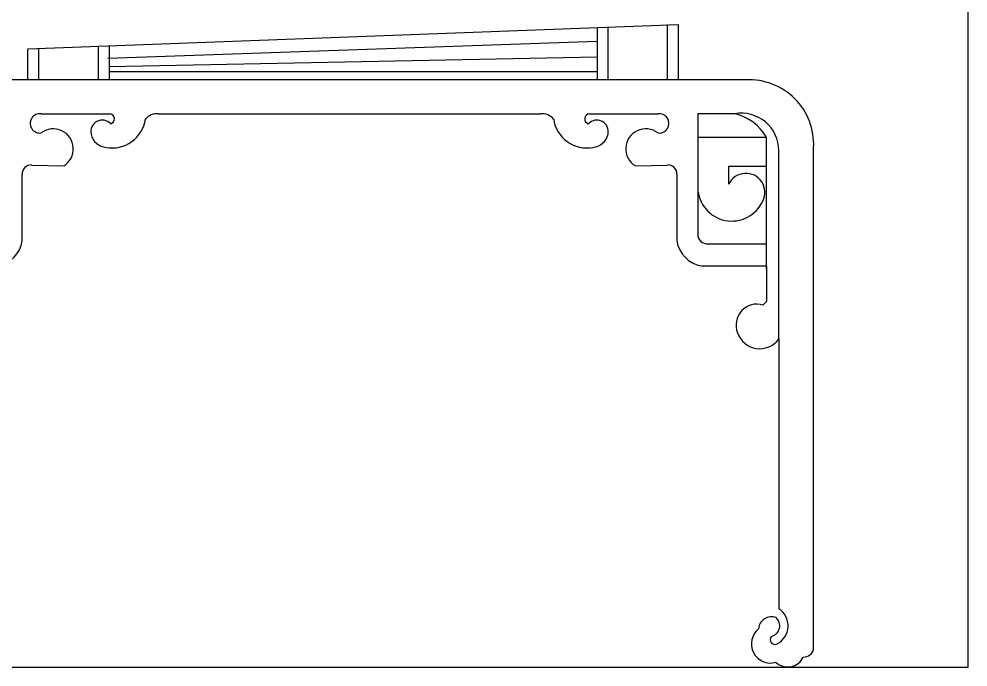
# Model space of a CAD drawing. Extents: x -66030 to 95157, y -13132 to 45879.
# Drawn here: x 81066 to 83182, y -8365 to -6921 of the extents above; entities that cross this region are included whole.
import ezdxf

# ---------------------------------------------------------------- set-up
doc = ezdxf.new("R2010")
doc.units = 0
doc.header["$LTSCALE"] = 100
doc.header["$MEASUREMENT"] = 0
doc.layers.add('立面框架', color=3, linetype='CONTINUOUS')

msp = doc.modelspace()

# ---------------------------------------------------------------- linework, layer by layer
at = {"layer": '立面框架'}
for p, q in [((81085.6, -6987.7), (82535.6, -6933)), ((82354.8, -6939.8), (82354.8, -7056.8)), ((82379, -6939.8), (82379, -7056.8)), ((82511.4, -6933), (82511.4, -7056.8)), ((82535.6, -6933), (82535.6, -7056.8)), ((81242.7, -6980.8), (81242.7, -7056.8)), ((81266.9, -6980.8), (81266.9, -7056.8)), ((81085.6, -7056.8), (81085.6, -6987.7)), ((81109.8, -6987.7), (81109.8, -7056.8)), ((81803, -7056.8), (80919.4, -7056.8)), ((82686.6, -7056.8), (81803, -7056.8)), ((81115.8, -7132.3), (81267.6, -7132.3)), ((81377.1, -7132.3), (81803, -7132.3)), ((81803, -7132.3), (82229, -7132.3)), ((82338.4, -7132.3), (82490.2, -7132.3)), ((82662.1, -7132.3), (82579.3, -7132.3)), ((82579.3, -7132.3), (82579.3, -7401.1)), ((82732.6, -7184.9), (82579.3, -7185)), ((82579.3, -7185), (82579.3, -7297.7)), ((82732.8, -7478.8), (82732.6, -7184.9)), ((82732.8, -7421.8), (82732.6, -7184.9)), ((82760.1, -7633.8), (82760.1, -7214.2)), ((82837.6, -8325), (82837.6, -7207.8)), ((81093.8, -7246.4), (81165.7, -7248.4)), ((82440.4, -7248.4), (82512.2, -7246.4)), ((82648.5, -7288.8), (82648.5, -7248.8)), ((82648.5, -7248.8), (82732.7, -7248.8)), ((81073, -7415.1), (81073, -7267.2)), ((82533, -7267.2), (82533, -7415.1)), ((82602.3, -7421.8), (82732.8, -7421.8)), ((82587.5, -7471.2), (82732.6, -7471.2)), ((82732.6, -7471.2), (82732.7, -7550.5)), ((82732.7, -7550.5), (82724.8, -7558.4)), ((82724.8, -7558.4), (82724.8, -7558.4)), ((82760.1, -7633.8), (82760.1, -8235))]:
    msp.add_line(p, q, dxfattribs=at)
for points in [[(77442.6, -8365), (83182, -8365), (83182, -4377.6), (82306, -4377.6), (82306, -4293.1), (82336.2, -4293.1), (82336.2, -4220.6), (78288.4, -4220.6), (78288.4, -4293.1), (78318.6, -4293.1), (78318.6, -4377.6), (77442.6, -4377.6), (77442.6, -8365)], [(81264.3, -7008.3), (82354.8, -6970.6)], [(81266.9, -7027.1), (82354.8, -7005.6)], [(81266.9, -7038.1), (82354.8, -7038.1)]]:
    msp.add_lwpolyline(points, dxfattribs=at)
for centre, radius, start, end in [((82694.2, -7200.2), 143.7, 356.9776, 93.0224), ((81112.6, -7153.6), 21.6, 81.341, 278.659), ((81251.8, -7172.1), 25.7, 43.189, 192.9268), ((81273.9, -7133.6), 74.7, 259.4702, 351.839), ((81267.4, -7143.6), 11.3, 285.7601, 89.2271), ((81373.9, -7166.4), 34.2, 84.7376, 139.54), ((82232.1, -7166.4), 34.2, 40.46, 95.2624), ((82332.1, -7133.6), 74.7, 188.161, 280.5298), ((82338.6, -7143.6), 11.3, 90.7729, 254.2399), ((82354.3, -7172.1), 25.7, 347.0732, 136.811), ((82493.5, -7153.6), 21.6, 261.341, 98.659), ((82676.9, -7214.2), 83.2, 0, 100.2417), ((82637.2, -7239.3), 109.9, 29.6809, 76.9063), ((81142.7, -7210.3), 44.5, 301.1053, 127.2048), ((82463.3, -7210.3), 44.5, 52.7952, 238.8947), ((81263.5, -7169.4), 37.8, 192.9268, 265.0896), ((82342.5, -7169.4), 37.8, 274.9104, 347.0732), ((81093.1, -7266.5), 20.2, 88.0222, 181.9379), ((82512.9, -7266.5), 20.2, 358.0621, 91.9778), ((82686.7, -7307.3), 42.4, 332.9573, 154.1234), ((82655.3, -7295.1), 76.1, 181.9927, 335.5156), ((82600.1, -7401.1), 20.8, 180, 276.0605), ((81007.5, -7406), 66.1, 279.5338, 352.1371), ((82598.5, -7406), 66.1, 187.8629, 260.4662), ((82711.3, -7602.9), 46.5, 73.1747, 201.8751), ((82717.5, -7603.7), 52.1, 198.5527, 324.7128), ((82735.2, -8273.2), 45.6, 297.6311, 56.907), ((82743.5, -8281.5), 28.5, 68.6043, 176.7039), ((82737.9, -8273.3), 24.3, 284.1243, 48.7517), ((82741.7, -8313.4), 42.8, 128.4985, 285.9516), ((82751.9, -8303.9), 10.7, 139.0345, 294.8361), ((82815.6, -8320.4), 22.5, 267.9504, 348.2303), ((82779.9, -8326.4), 38.6, 226.9084, 334.5535)]:
    msp.add_arc(centre, radius, start, end, dxfattribs=at)

doc.saveas('drawing.dxf')
